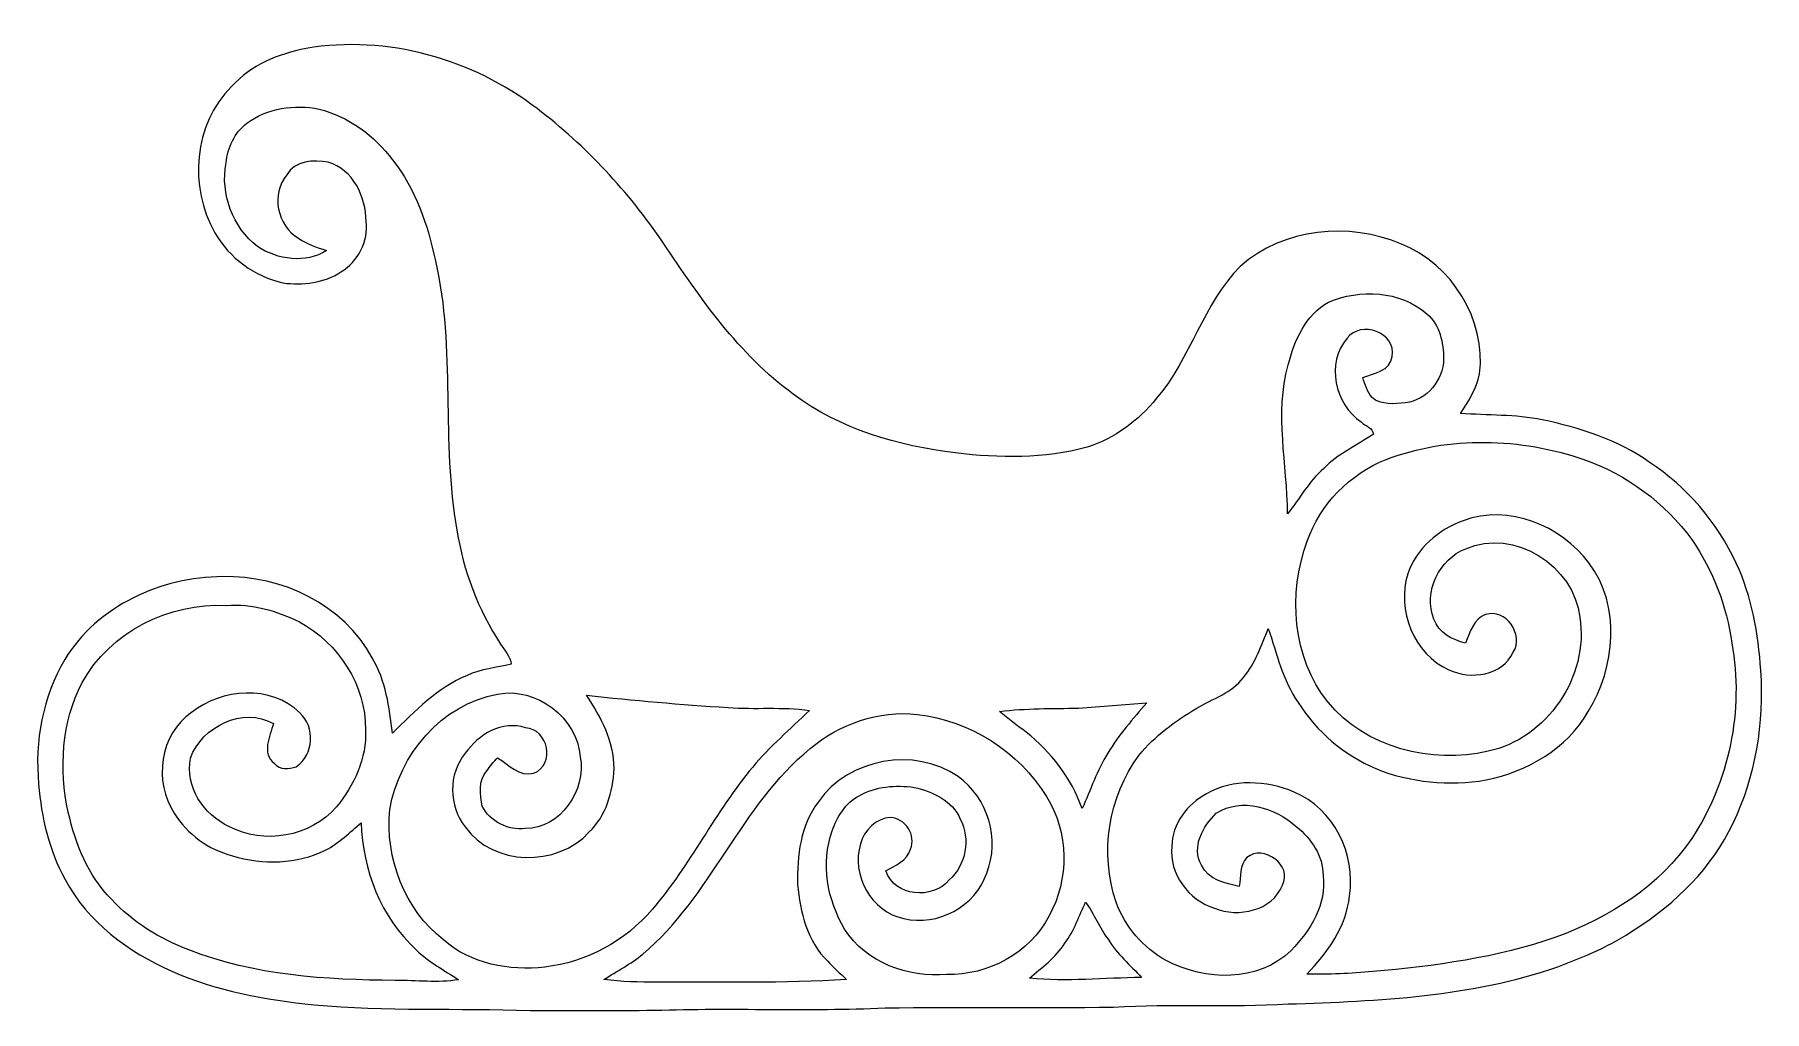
# Model space of a CAD drawing. Header units: centimetres. Extents: x -15.7 to 15.7, y -8.8 to 9.
import ezdxf

# ---------------------------------------------------------------- set-up
doc = ezdxf.new("R2010")
doc.units = ezdxf.units.CM
doc.header["$MEASUREMENT"] = 0
doc.layers.add('Layer 1', color=7, linetype='Continuous')

msp = doc.modelspace()

# ---------------------------------------------------------------- linework, layer by layer
at = {"layer": 'Layer 1', "color": 251, "lineweight": 9}
for points, knots in [([(-10.78864, 8.70748), (-9.31473, 8.95972), (-7.76851, 8.51733), (-6.58917, 7.61493), (-6.58917, 7.61493), (-5.69911, 6.93583), (-4.92618, 6.10469), (-4.3, 5.17723), (-4.3, 5.17723), (-3.62302, 4.17499), (-2.92557, 3.14594), (-1.93356, 2.42663), (-1.93356, 2.42663), (-1.08266, 1.78457), (-0.02574, 1.48541), (1.01813, 1.35595), (1.01813, 1.35595), (1.81117, 1.26387), (2.63032, 1.24658), (3.40643, 1.46107), (3.40643, 1.46107), (3.90667, 1.61771), (4.34165, 1.94544), (4.67079, 2.34937), (4.67079, 2.34937), (5.28568, 3.07821), (5.51675, 4.0614), (6.18985, 4.74685), (6.18985, 4.74685), (6.97125, 5.44711), (8.1714, 5.55576), (9.11897, 5.15324), (9.11897, 5.15324), (10.03548, 4.78847), (10.66413, 3.77882), (10.54066, 2.7921), (10.54066, 2.7921), (10.48492, 2.52752), (10.3424, 2.2968), (10.19423, 2.07561), (10.19423, 2.07561), (10.68883, 2.03575), (11.18977, 2.05833), (11.67872, 1.9599), (11.67872, 1.9599), (12.36205, 1.81526), (13.04609, 1.59619), (13.62288, 1.1912), (13.62288, 1.1912), (14.3108, 0.74458), (14.85795, 0.09512), (15.20579, -0.64572), (15.20579, -0.64572), (15.48837, -1.25637), (15.60761, -1.93018), (15.65206, -2.59799), (15.65206, -2.59799), (15.71697, -3.54484), (15.56033, -4.51604), (15.14653, -5.37364), (15.14653, -5.37364), (14.768, -6.17833), (14.11112, -6.82709), (13.36606, -7.29875), (13.36606, -7.29875), (12.93532, -7.59473), (12.4513, -7.7997), (11.96341, -7.97997), (11.96341, -7.97997), (10.39249, -8.52924), (8.70904, -8.60403), (7.06121, -8.6573), (7.06121, -8.6573), (6.00429, -8.71904), (4.94455, -8.65201), (3.88762, -8.71269), (3.88762, -8.71269), (2.50368, -8.73773), (1.11902, -8.70316), (-0.26528, -8.72891), (-0.26528, -8.72891), (-1.66016, -8.79241), (-3.05716, -8.72397), (-4.4524, -8.7716), (-4.4524, -8.7716), (-5.20734, -8.77548), (-5.96228, -8.78183), (-6.71723, -8.77372), (-6.71723, -8.77372), (-8.02533, -8.73456), (-9.3366, -8.78712), (-10.64223, -8.67423), (-10.64223, -8.67423), (-11.52312, -8.57193), (-12.41459, -8.43046), (-13.2281, -8.05969), (-13.2281, -8.05969), (-14.01691, -7.71538), (-14.75633, -7.16822), (-15.16626, -6.39529), (-15.16626, -6.39529), (-15.46153, -5.86612), (-15.59841, -5.26217), (-15.64815, -4.66244), (-15.64815, -4.66244), (-15.72153, -3.88386), (-15.57301, -3.07247), (-15.17225, -2.3962), (-15.17225, -2.3962), (-14.57994, -1.41971), (-13.42248, -0.89689), (-12.30558, -0.89054), (-12.30558, -0.89054), (-11.23278, -0.86514), (-10.10002, -1.39784), (-9.58531, -2.36762), (-9.58531, -2.36762), (-9.33802, -2.78037), (-9.27416, -3.26615), (-9.21666, -3.73499), (-9.21666, -3.73499), (-8.81061, -3.33459), (-8.3968, -2.90984), (-7.86199, -2.68548), (-7.86199, -2.68548), (-7.60976, -2.56765), (-7.32895, -2.54578), (-7.06154, -2.48439), (-7.06154, -2.48439), (-7.06613, -2.34011), (-7.1896, -2.23639), (-7.25133, -2.11609), (-7.25133, -2.11609), (-7.66514, -1.49591), (-7.92796, -0.78189), (-8.0472, -0.04741), (-8.0472, -0.04741), (-8.3386, 1.57114), (-8.0666, 3.24154), (-8.43526, 4.85021), (-8.43526, 4.85021), (-8.57884, 5.50108), (-8.79756, 6.15408), (-9.21454, 6.68359), (-9.21454, 6.68359), (-9.54439, 7.12351), (-10.0157, 7.47029), (-10.55228, 7.60646), (-10.55228, 7.60646), (-10.99572, 7.6936), (-11.49631, 7.62833), (-11.86179, 7.34717), (-11.86179, 7.34717), (-12.0918, 7.17995), (-12.21104, 6.90302), (-12.24102, 6.62644), (-12.24102, 6.62644), (-12.34933, 6.06694), (-12.12002, 5.45769), (-11.67023, 5.10809), (-11.67023, 5.10809), (-11.31251, 4.86961), (-10.7897, 4.78918), (-10.41787, 5.03718), (-10.41787, 5.03718), (-10.59355, 5.09398), (-10.7717, 5.15113), (-10.92481, 5.25731), (-10.92481, 5.25731), (-11.30863, 5.48203), (-11.43352, 6.06659), (-11.13718, 6.4109), (-11.13718, 6.4109), (-10.99219, 6.67548), (-10.64435, 6.68324), (-10.38541, 6.64373), (-10.38541, 6.64373), (-9.93174, 6.50685), (-9.69714, 6.01191), (-9.6982, 5.566), (-9.6982, 5.566), (-9.64634, 5.2044), (-9.84213, 4.83186), (-10.15293, 4.64842), (-10.15293, 4.64842), (-10.45879, 4.43993), (-10.84826, 4.40465), (-11.20703, 4.44593), (-11.20703, 4.44593), (-11.71962, 4.56516), (-12.18352, 4.89819), (-12.44387, 5.35715), (-12.44387, 5.35715), (-12.91871, 6.18336), (-12.83898, 7.33412), (-12.14189, 8.01392), (-12.14189, 8.01392), (-11.79582, 8.40586), (-11.2917, 8.60976), (-10.78864, 8.70748), (-10.78864, 8.70748), (-10.78864, 8.70748), (-10.78864, 8.70748), (-10.78864, 8.70748)], [0, 0, 0, 0, 0.01923077, 0.01923077, 0.01923077, 0.01923077, 0.03846154, 0.03846154, 0.03846154, 0.03846154, 0.05769231, 0.05769231, 0.05769231, 0.05769231, 0.07692308, 0.07692308, 0.07692308, 0.07692308, 0.09615385, 0.09615385, 0.09615385, 0.09615385, 0.11538462, 0.11538462, 0.11538462, 0.11538462, 0.13461538, 0.13461538, 0.13461538, 0.13461538, 0.15384615, 0.15384615, 0.15384615, 0.15384615, 0.17307692, 0.17307692, 0.17307692, 0.17307692, 0.19230769, 0.19230769, 0.19230769, 0.19230769, 0.21153846, 0.21153846, 0.21153846, 0.21153846, 0.23076923, 0.23076923, 0.23076923, 0.23076923, 0.25, 0.25, 0.25, 0.25, 0.26923077, 0.26923077, 0.26923077, 0.26923077, 0.28846154, 0.28846154, 0.28846154, 0.28846154, 0.30769231, 0.30769231, 0.30769231, 0.30769231, 0.32692308, 0.32692308, 0.32692308, 0.32692308, 0.34615385, 0.34615385, 0.34615385, 0.34615385, 0.36538462, 0.36538462, 0.36538462, 0.36538462, 0.38461538, 0.38461538, 0.38461538, 0.38461538, 0.40384615, 0.40384615, 0.40384615, 0.40384615, 0.42307692, 0.42307692, 0.42307692, 0.42307692, 0.44230769, 0.44230769, 0.44230769, 0.44230769, 0.46153846, 0.46153846, 0.46153846, 0.46153846, 0.48076923, 0.48076923, 0.48076923, 0.48076923, 0.5, 0.5, 0.5, 0.5, 0.51923077, 0.51923077, 0.51923077, 0.51923077, 0.53846154, 0.53846154, 0.53846154, 0.53846154, 0.55769231, 0.55769231, 0.55769231, 0.55769231, 0.57692308, 0.57692308, 0.57692308, 0.57692308, 0.59615385, 0.59615385, 0.59615385, 0.59615385, 0.61538462, 0.61538462, 0.61538462, 0.61538462, 0.63461538, 0.63461538, 0.63461538, 0.63461538, 0.65384615, 0.65384615, 0.65384615, 0.65384615, 0.67307692, 0.67307692, 0.67307692, 0.67307692, 0.69230769, 0.69230769, 0.69230769, 0.69230769, 0.71153846, 0.71153846, 0.71153846, 0.71153846, 0.73076923, 0.73076923, 0.73076923, 0.73076923, 0.75, 0.75, 0.75, 0.75, 0.76923077, 0.76923077, 0.76923077, 0.76923077, 0.78846154, 0.78846154, 0.78846154, 0.78846154, 0.80769231, 0.80769231, 0.80769231, 0.80769231, 0.82692308, 0.82692308, 0.82692308, 0.82692308, 0.84615385, 0.84615385, 0.84615385, 0.84615385, 0.86538462, 0.86538462, 0.86538462, 0.86538462, 0.88461538, 0.88461538, 0.88461538, 0.88461538, 0.90384615, 0.90384615, 0.90384615, 0.90384615, 0.92307692, 0.92307692, 0.92307692, 0.92307692, 0.94230769, 0.94230769, 0.94230769, 0.94230769, 0.96153846, 0.96153846, 0.96153846, 0.96153846, 1, 1, 1, 1]), ([(7.79499, 4.09844), (7.38189, 3.86772), (7.16881, 3.39818), (7.06262, 2.95544), (7.06262, 2.95544), (6.8125, 2.0682), (7.04851, 1.15169), (7.04957, 0.25069), (7.04957, 0.25069), (7.27112, 0.5241), (7.4401, 0.84124), (7.7075, 1.07619), (7.7075, 1.07619), (7.96962, 1.33795), (8.30758, 1.49564), (8.61273, 1.69779), (8.61273, 1.69779), (8.60179, 1.81068), (8.46139, 1.84736), (8.38872, 1.91968), (8.38872, 1.91968), (7.91317, 2.24283), (7.74207, 2.99248), (8.13189, 3.4398), (8.13189, 3.4398), (8.38095, 3.78059), (9.03465, 3.5414), (8.95034, 3.11137), (8.95034, 3.11137), (8.92811, 2.84996), (8.61202, 2.79775), (8.41588, 2.72896), (8.41588, 2.72896), (8.46245, 2.60407), (8.49525, 2.46614), (8.58592, 2.36418), (8.58592, 2.36418), (8.75137, 2.2206), (8.99302, 2.24671), (9.19411, 2.26823), (9.19411, 2.26823), (9.5811, 2.31515), (9.87885, 2.67745), (9.88767, 3.06163), (9.88767, 3.06163), (9.88485, 3.35761), (9.81958, 3.68851), (9.57934, 3.88642), (9.57934, 3.88642), (9.10133, 4.31046), (8.36367, 4.33833), (7.79499, 4.09844), (7.79499, 4.09844), (7.79499, 4.09844), (7.79499, 4.09844), (7.79499, 4.09844)], [0, 0, 0, 0, 0.06666667, 0.06666667, 0.06666667, 0.06666667, 0.13333333, 0.13333333, 0.13333333, 0.13333333, 0.2, 0.2, 0.2, 0.2, 0.26666667, 0.26666667, 0.26666667, 0.26666667, 0.33333333, 0.33333333, 0.33333333, 0.33333333, 0.4, 0.4, 0.4, 0.4, 0.46666667, 0.46666667, 0.46666667, 0.46666667, 0.53333333, 0.53333333, 0.53333333, 0.53333333, 0.6, 0.6, 0.6, 0.6, 0.66666667, 0.66666667, 0.66666667, 0.66666667, 0.73333333, 0.73333333, 0.73333333, 0.73333333, 0.8, 0.8, 0.8, 0.8, 0.86666667, 0.86666667, 0.86666667, 0.86666667, 1, 1, 1, 1]), ([(8.8438, 1.23847), (8.18022, 0.97883), (7.64577, 0.42179), (7.40517, -0.24814), (7.40517, -0.24814), (7.0591, -1.20099), (7.1353, -2.3581), (7.78194, -3.16808), (7.78194, -3.16808), (8.46456, -4.00804), (9.66612, -4.2952), (10.69412, -4.06554), (10.69412, -4.06554), (11.75951, -3.838), (12.53844, -2.70417), (12.36064, -1.62856), (12.36064, -1.62856), (12.26292, -0.69722), (11.16508, 0.00269), (10.29054, -0.3836), (10.29054, -0.3836), (9.80371, -0.57446), (9.51231, -1.16747), (9.71022, -1.66383), (9.71022, -1.66383), (9.79136, -1.91007), (10.04607, -2.04448), (10.28595, -2.09846), (10.28595, -2.09846), (10.3618, -1.90654), (10.43342, -1.6529), (10.64896, -1.58128), (10.64896, -1.58128), (11.01867, -1.45464), (11.35028, -1.95064), (11.15343, -2.26461), (11.15343, -2.26461), (10.95023, -2.69818), (10.38085, -2.76626), (9.98327, -2.58635), (9.98327, -2.58635), (9.34615, -2.29989), (9.02901, -1.49732), (9.23573, -0.84186), (9.23573, -0.84186), (9.39166, -0.3829), (9.79136, -0.03365), (10.24186, 0.12581), (10.24186, 0.12581), (11.06524, 0.43625), (12.0188, 0.03726), (12.52821, -0.64325), (12.52821, -0.64325), (13.11876, -1.41971), (13.00658, -2.5419), (12.51586, -3.34094), (12.51586, -3.34094), (12.13592, -4.02074), (11.4032, -4.43137), (10.65919, -4.58624), (10.65919, -4.58624), (9.98786, -4.70196), (9.28477, -4.6314), (8.65189, -4.38057), (8.65189, -4.38057), (8.07615, -4.13045), (7.57944, -3.70889), (7.24254, -3.17866), (7.24254, -3.17866), (6.96032, -2.77685), (6.85519, -2.28966), (6.70103, -1.83246), (6.70103, -1.83246), (6.57191, -2.13761), (6.46996, -2.46711), (6.24841, -2.72217), (6.24841, -2.72217), (6.03745, -3.00439), (5.69067, -3.10881), (5.39963, -3.28273), (5.39963, -3.28273), (5.01052, -3.5138), (4.63692, -3.78544), (4.35012, -4.13927), (4.35012, -4.13927), (3.79132, -4.89316), (3.63504, -5.91974), (3.93278, -6.80874), (3.93278, -6.80874), (4.10141, -7.25289), (4.42667, -7.63707), (4.844, -7.86743), (4.844, -7.86743), (5.54956, -8.24279), (6.51405, -8.26783), (7.11836, -7.68328), (7.11836, -7.68328), (7.46303, -7.32309), (7.76783, -6.84402), (7.6948, -6.32262), (7.6948, -6.32262), (7.70327, -5.9649), (7.47608, -5.64987), (7.20938, -5.43397), (7.20938, -5.43397), (6.8252, -5.08966), (6.22266, -4.89422), (5.75452, -5.19055), (5.75452, -5.19055), (5.51217, -5.42092), (5.30156, -5.80403), (5.48359, -6.13564), (5.48359, -6.13564), (5.60847, -6.39176), (5.91504, -6.47255), (6.17327, -6.52017), (6.17327, -6.52017), (6.20608, -6.34378), (6.17292, -6.13071), (6.31297, -5.99594), (6.31297, -5.99594), (6.6086, -5.74724), (7.15223, -6.13741), (6.95714, -6.49865), (6.95714, -6.49865), (6.76805, -6.9682), (6.15916, -7.09097), (5.72242, -6.91916), (5.72242, -6.91916), (5.25852, -6.77241), (4.88704, -6.29051), (4.94878, -5.79345), (4.94878, -5.79345), (4.94913, -5.38599), (5.22818, -5.02051), (5.57919, -4.83742), (5.57919, -4.83742), (6.05968, -4.5552), (6.66857, -4.59965), (7.16775, -4.80532), (7.16775, -4.80532), (7.88953, -5.10694), (8.30264, -5.93244), (8.17352, -6.69409), (8.17352, -6.69409), (8.12625, -7.25536), (7.77453, -7.72279), (7.39812, -8.11614), (7.39812, -8.11614), (7.79852, -8.11967), (8.19963, -8.10732), (8.59862, -8.06816), (8.59862, -8.06816), (9.72398, -7.96974), (10.8571, -7.8191), (11.92743, -7.44269), (11.92743, -7.44269), (12.89369, -7.0885), (13.81444, -6.51664), (14.39687, -5.64846), (14.39687, -5.64846), (15.07703, -4.61694), (15.3462, -3.31871), (15.12607, -2.10234), (15.12607, -2.10234), (15.03505, -1.42818), (14.78281, -0.77942), (14.39793, -0.21921), (14.39793, -0.21921), (13.91251, 0.45213), (13.21577, 0.96366), (12.43578, 1.23882), (12.43578, 1.23882), (11.28573, 1.63076), (9.98786, 1.67486), (8.8438, 1.23847), (8.8438, 1.23847), (8.8438, 1.23847), (8.8438, 1.23847), (8.8438, 1.23847)], [0, 0, 0, 0, 0.02173913, 0.02173913, 0.02173913, 0.02173913, 0.04347826, 0.04347826, 0.04347826, 0.04347826, 0.06521739, 0.06521739, 0.06521739, 0.06521739, 0.08695652, 0.08695652, 0.08695652, 0.08695652, 0.10869565, 0.10869565, 0.10869565, 0.10869565, 0.13043478, 0.13043478, 0.13043478, 0.13043478, 0.15217391, 0.15217391, 0.15217391, 0.15217391, 0.17391304, 0.17391304, 0.17391304, 0.17391304, 0.19565217, 0.19565217, 0.19565217, 0.19565217, 0.2173913, 0.2173913, 0.2173913, 0.2173913, 0.23913043, 0.23913043, 0.23913043, 0.23913043, 0.26086957, 0.26086957, 0.26086957, 0.26086957, 0.2826087, 0.2826087, 0.2826087, 0.2826087, 0.30434783, 0.30434783, 0.30434783, 0.30434783, 0.32608696, 0.32608696, 0.32608696, 0.32608696, 0.34782609, 0.34782609, 0.34782609, 0.34782609, 0.36956522, 0.36956522, 0.36956522, 0.36956522, 0.39130435, 0.39130435, 0.39130435, 0.39130435, 0.41304348, 0.41304348, 0.41304348, 0.41304348, 0.43478261, 0.43478261, 0.43478261, 0.43478261, 0.45652174, 0.45652174, 0.45652174, 0.45652174, 0.47826087, 0.47826087, 0.47826087, 0.47826087, 0.5, 0.5, 0.5, 0.5, 0.52173913, 0.52173913, 0.52173913, 0.52173913, 0.54347826, 0.54347826, 0.54347826, 0.54347826, 0.56521739, 0.56521739, 0.56521739, 0.56521739, 0.58695652, 0.58695652, 0.58695652, 0.58695652, 0.60869565, 0.60869565, 0.60869565, 0.60869565, 0.63043478, 0.63043478, 0.63043478, 0.63043478, 0.65217391, 0.65217391, 0.65217391, 0.65217391, 0.67391304, 0.67391304, 0.67391304, 0.67391304, 0.69565217, 0.69565217, 0.69565217, 0.69565217, 0.7173913, 0.7173913, 0.7173913, 0.7173913, 0.73913043, 0.73913043, 0.73913043, 0.73913043, 0.76086957, 0.76086957, 0.76086957, 0.76086957, 0.7826087, 0.7826087, 0.7826087, 0.7826087, 0.80434783, 0.80434783, 0.80434783, 0.80434783, 0.82608696, 0.82608696, 0.82608696, 0.82608696, 0.84782609, 0.84782609, 0.84782609, 0.84782609, 0.86956522, 0.86956522, 0.86956522, 0.86956522, 0.89130435, 0.89130435, 0.89130435, 0.89130435, 0.91304348, 0.91304348, 0.91304348, 0.91304348, 0.93478261, 0.93478261, 0.93478261, 0.93478261, 0.95652174, 0.95652174, 0.95652174, 0.95652174, 1, 1, 1, 1]), ([(-14.85758, -2.81706), (-15.22976, -3.53708), (-15.28267, -4.38834), (-15.10875, -5.17185), (-15.10875, -5.17185), (-14.98281, -5.75041), (-14.74716, -6.3265), (-14.32665, -6.75512), (-14.32665, -6.75512), (-13.93788, -7.16646), (-13.44576, -7.4769), (-12.91624, -7.67411), (-12.91624, -7.67411), (-11.72808, -8.14224), (-10.42916, -8.22091), (-9.16551, -8.22973), (-9.16551, -8.22973), (-8.78274, -8.22374), (-8.39504, -8.28124), (-8.01439, -8.21703), (-8.01439, -8.21703), (-8.27792, -8.04417), (-8.5612, -7.89459), (-8.78803, -7.6727), (-8.78803, -7.6727), (-9.42833, -7.08285), (-9.76241, -6.22454), (-9.78569, -5.36271), (-9.78569, -5.36271), (-9.9903, -5.54227), (-10.19033, -5.73171), (-10.43163, -5.86259), (-10.43163, -5.86259), (-10.9548, -6.1173), (-11.57498, -6.13459), (-12.12672, -5.96349), (-12.12672, -5.96349), (-12.55852, -5.8506), (-12.95081, -5.57437), (-13.18294, -5.19055), (-13.18294, -5.19055), (-13.56323, -4.6247), (-13.44717, -3.75157), (-12.86932, -3.35964), (-12.86932, -3.35964), (-12.31793, -2.92678), (-11.4247, -2.84881), (-10.90258, -3.36704), (-10.90258, -3.36704), (-10.61084, -3.62634), (-10.64788, -4.12834), (-10.96538, -4.346), (-10.96538, -4.346), (-11.09485, -4.3968), (-11.26771, -4.4028), (-11.36296, -4.28568), (-11.36296, -4.28568), (-11.60497, -4.10435), (-11.44233, -3.79214), (-11.38095, -3.56001), (-11.38095, -3.56001), (-11.93799, -3.25169), (-12.68058, -3.61222), (-12.88802, -4.18972), (-12.88802, -4.18972), (-12.99562, -4.70866), (-12.65095, -5.21701), (-12.19128, -5.43009), (-12.19128, -5.43009), (-11.5591, -5.77299), (-10.70679, -5.61988), (-10.23513, -5.07625), (-10.23513, -5.07625), (-9.91869, -4.68467), (-9.67809, -4.19078), (-9.70737, -3.67572), (-9.70737, -3.67572), (-9.69679, -2.86222), (-10.20444, -2.09881), (-10.90647, -1.71252), (-10.90647, -1.71252), (-11.31816, -1.51355), (-11.77289, -1.37879), (-12.23503, -1.41336), (-12.23503, -1.41336), (-13.27396, -1.3608), (-14.35134, -1.89349), (-14.85758, -2.81706), (-14.85758, -2.81706), (-14.85758, -2.81706), (-14.85758, -2.81706), (-14.85758, -2.81706)], [0, 0, 0, 0, 0.04166667, 0.04166667, 0.04166667, 0.04166667, 0.08333333, 0.08333333, 0.08333333, 0.08333333, 0.125, 0.125, 0.125, 0.125, 0.16666667, 0.16666667, 0.16666667, 0.16666667, 0.20833333, 0.20833333, 0.20833333, 0.20833333, 0.25, 0.25, 0.25, 0.25, 0.29166667, 0.29166667, 0.29166667, 0.29166667, 0.33333333, 0.33333333, 0.33333333, 0.33333333, 0.375, 0.375, 0.375, 0.375, 0.41666667, 0.41666667, 0.41666667, 0.41666667, 0.45833333, 0.45833333, 0.45833333, 0.45833333, 0.5, 0.5, 0.5, 0.5, 0.54166667, 0.54166667, 0.54166667, 0.54166667, 0.58333333, 0.58333333, 0.58333333, 0.58333333, 0.625, 0.625, 0.625, 0.625, 0.66666667, 0.66666667, 0.66666667, 0.66666667, 0.70833333, 0.70833333, 0.70833333, 0.70833333, 0.75, 0.75, 0.75, 0.75, 0.79166667, 0.79166667, 0.79166667, 0.79166667, 0.83333333, 0.83333333, 0.83333333, 0.83333333, 0.875, 0.875, 0.875, 0.875, 0.91666667, 0.91666667, 0.91666667, 0.91666667, 1, 1, 1, 1]), ([(-7.30954, -3.02661), (-8.32448, -3.20653), (-9.0953, -4.13187), (-9.26675, -5.12282), (-9.26675, -5.12282), (-9.35283, -6.00935), (-8.99688, -6.93857), (-8.29097, -7.49313), (-8.29097, -7.49313), (-7.79179, -7.92881), (-7.09153, -8.0611), (-6.44841, -7.98632), (-6.44841, -7.98632), (-5.69453, -7.90094), (-4.98262, -7.51465), (-4.49438, -6.93539), (-4.49438, -6.93539), (-3.80399, -6.13353), (-3.34926, -5.16127), (-2.6691, -4.35129), (-2.6691, -4.35129), (-2.36113, -3.97523), (-1.98401, -3.66444), (-1.64005, -3.32259), (-1.64005, -3.32259), (-2.12935, -3.2538), (-2.62677, -3.30637), (-3.11854, -3.27074), (-3.11854, -3.27074), (-3.97791, -3.21182), (-4.83657, -3.14515), (-5.69206, -3.04461), (-5.69206, -3.04461), (-5.42536, -3.44466), (-5.1897, -3.88598), (-5.19111, -4.38093), (-5.19111, -4.38093), (-5.20805, -4.79967), (-5.33293, -5.241), (-5.64584, -5.53698), (-5.64584, -5.53698), (-6.22158, -6.16986), (-7.38962, -6.15469), (-7.8948, -5.43961), (-7.8948, -5.43961), (-8.20101, -5.06496), (-8.20454, -4.47194), (-7.89339, -4.10082), (-7.89339, -4.10082), (-7.65527, -3.76074), (-7.22558, -3.49863), (-6.80013, -3.63762), (-6.80013, -3.63762), (-6.38738, -3.65738), (-6.25121, -4.30684), (-6.64844, -4.46559), (-6.64844, -4.46559), (-6.9109, -4.53227), (-7.10281, -4.30861), (-7.30566, -4.18267), (-7.30566, -4.18267), (-7.37692, -4.25675), (-7.44572, -4.3333), (-7.50145, -4.42079), (-7.50145, -4.42079), (-7.66232, -4.59471), (-7.6281, -4.85083), (-7.58683, -5.06179), (-7.58683, -5.06179), (-7.44854, -5.34577), (-7.11234, -5.50347), (-6.80331, -5.46995), (-6.80331, -5.46995), (-6.16619, -5.47136), (-5.69029, -4.77145), (-5.80353, -4.16856), (-5.80353, -4.16856), (-5.85822, -3.45277), (-6.60258, -2.8855), (-7.30954, -3.02661), (-7.30954, -3.02661), (-7.30954, -3.02661), (-7.30954, -3.02661), (-7.30954, -3.02661)], [0, 0, 0, 0, 0.04545455, 0.04545455, 0.04545455, 0.04545455, 0.09090909, 0.09090909, 0.09090909, 0.09090909, 0.13636364, 0.13636364, 0.13636364, 0.13636364, 0.18181818, 0.18181818, 0.18181818, 0.18181818, 0.22727273, 0.22727273, 0.22727273, 0.22727273, 0.27272727, 0.27272727, 0.27272727, 0.27272727, 0.31818182, 0.31818182, 0.31818182, 0.31818182, 0.36363636, 0.36363636, 0.36363636, 0.36363636, 0.40909091, 0.40909091, 0.40909091, 0.40909091, 0.45454545, 0.45454545, 0.45454545, 0.45454545, 0.5, 0.5, 0.5, 0.5, 0.54545455, 0.54545455, 0.54545455, 0.54545455, 0.59090909, 0.59090909, 0.59090909, 0.59090909, 0.63636364, 0.63636364, 0.63636364, 0.63636364, 0.68181818, 0.68181818, 0.68181818, 0.68181818, 0.72727273, 0.72727273, 0.72727273, 0.72727273, 0.77272727, 0.77272727, 0.77272727, 0.77272727, 0.81818182, 0.81818182, 0.81818182, 0.81818182, 0.86363636, 0.86363636, 0.86363636, 0.86363636, 0.90909091, 0.90909091, 0.90909091, 0.90909091, 1, 1, 1, 1]), ([(-1.6277, -4.01616), (-2.88642, -5.05226), (-3.42087, -6.70362), (-4.66865, -7.75031), (-4.66865, -7.75031), (-4.88525, -7.93199), (-5.14102, -8.05758), (-5.37491, -8.21456), (-5.37491, -8.21456), (-5.05247, -8.25125), (-4.72792, -8.26325), (-4.40301, -8.26395), (-4.40301, -8.26395), (-3.25754, -8.25654), (-2.11101, -8.28582), (-0.96695, -8.21209), (-0.96695, -8.21209), (-1.08125, -8.10203), (-1.19873, -7.9969), (-1.30668, -7.88154), (-1.30668, -7.88154), (-1.68133, -7.52135), (-1.80445, -6.98584), (-1.85454, -6.48701), (-1.85454, -6.48701), (-1.86336, -5.96807), (-1.80656, -5.40398), (-1.47425, -4.981), (-1.47425, -4.981), (-0.93379, -4.19043), (0.28012, -3.9777), (1.06258, -4.52557), (1.06258, -4.52557), (1.6055, -4.90339), (1.83128, -5.66927), (1.58328, -6.28205), (1.58328, -6.28205), (1.37937, -6.87859), (0.69075, -7.25924), (0.0748, -7.10261), (0.0748, -7.10261), (-0.50905, -6.98901), (-0.89181, -6.3085), (-0.70942, -5.74653), (-0.70942, -5.74653), (-0.6491, -5.49923), (-0.42897, -5.28404), (-0.16967, -5.26781), (-0.16967, -5.26781), (0.10373, -5.27839), (0.30517, -5.58743), (0.19792, -5.84531), (0.19792, -5.84531), (0.13619, -6.05274), (-0.08007, -6.14094), (-0.25152, -6.23971), (-0.25152, -6.23971), (-0.08959, -6.71138), (0.60079, -6.76571), (0.9003, -6.4034), (0.9003, -6.4034), (1.20757, -6.13317), (1.29118, -5.65798), (1.10244, -5.29744), (1.10244, -5.29744), (0.96274, -4.96301), (0.59797, -4.79932), (0.26671, -4.72065), (0.26671, -4.72065), (-0.07054, -4.67656), (-0.43637, -4.69878), (-0.73623, -4.87376), (-0.73623, -4.87376), (-0.98353, -5.00146), (-1.13875, -5.25652), (-1.22483, -5.51334), (-1.22483, -5.51334), (-1.43403, -6.0986), (-1.31691, -6.76994), (-0.99976, -7.29487), (-0.99976, -7.29487), (-0.61453, -7.90941), (0.15382, -8.1814), (0.85409, -8.12355), (0.85409, -8.12355), (1.60339, -8.13589), (2.37703, -7.74078), (2.71499, -7.05463), (2.71499, -7.05463), (3.08647, -6.3974), (3.07518, -5.53098), (2.67125, -4.88963), (2.67125, -4.88963), (2.16924, -4.07119), (1.27918, -3.50463), (0.32492, -3.39386), (0.32492, -3.39386), (-0.37817, -3.32118), (-1.09078, -3.56495), (-1.6277, -4.01616), (-1.6277, -4.01616), (-1.6277, -4.01616), (-1.6277, -4.01616), (-1.6277, -4.01616)], [0, 0, 0, 0, 0.03703704, 0.03703704, 0.03703704, 0.03703704, 0.07407407, 0.07407407, 0.07407407, 0.07407407, 0.11111111, 0.11111111, 0.11111111, 0.11111111, 0.14814815, 0.14814815, 0.14814815, 0.14814815, 0.18518519, 0.18518519, 0.18518519, 0.18518519, 0.22222222, 0.22222222, 0.22222222, 0.22222222, 0.25925926, 0.25925926, 0.25925926, 0.25925926, 0.2962963, 0.2962963, 0.2962963, 0.2962963, 0.33333333, 0.33333333, 0.33333333, 0.33333333, 0.37037037, 0.37037037, 0.37037037, 0.37037037, 0.40740741, 0.40740741, 0.40740741, 0.40740741, 0.44444444, 0.44444444, 0.44444444, 0.44444444, 0.48148148, 0.48148148, 0.48148148, 0.48148148, 0.51851852, 0.51851852, 0.51851852, 0.51851852, 0.55555556, 0.55555556, 0.55555556, 0.55555556, 0.59259259, 0.59259259, 0.59259259, 0.59259259, 0.62962963, 0.62962963, 0.62962963, 0.62962963, 0.66666667, 0.66666667, 0.66666667, 0.66666667, 0.7037037, 0.7037037, 0.7037037, 0.7037037, 0.74074074, 0.74074074, 0.74074074, 0.74074074, 0.77777778, 0.77777778, 0.77777778, 0.77777778, 0.81481481, 0.81481481, 0.81481481, 0.81481481, 0.85185185, 0.85185185, 0.85185185, 0.85185185, 0.88888889, 0.88888889, 0.88888889, 0.88888889, 0.92592593, 0.92592593, 0.92592593, 0.92592593, 1, 1, 1, 1]), ([(3.25121, -3.27956), (2.77285, -3.29261), (2.29307, -3.28026), (1.81788, -3.3427), (1.81788, -3.3427), (1.97275, -3.47288), (2.13397, -3.596), (2.29801, -3.71524), (2.29801, -3.71524), (2.75133, -4.07789), (3.12245, -4.55379), (3.31612, -5.10447), (3.31612, -5.10447), (3.47523, -4.77145), (3.58141, -4.41162), (3.78532, -4.10117), (3.78532, -4.10117), (3.98287, -3.76709), (4.23899, -3.47535), (4.49158, -3.18254), (4.49158, -3.18254), (4.07812, -3.215), (3.66502, -3.2531), (3.25121, -3.27956), (3.25121, -3.27956), (3.25121, -3.27956), (3.25121, -3.27956), (3.25121, -3.27956)], [0, 0, 0, 0, 0.125, 0.125, 0.125, 0.125, 0.25, 0.25, 0.25, 0.25, 0.375, 0.375, 0.375, 0.375, 0.5, 0.5, 0.5, 0.5, 0.625, 0.625, 0.625, 0.625, 0.75, 0.75, 0.75, 0.75, 1, 1, 1, 1]), ([(3.38068, -6.80627), (3.25968, -7.0578), (3.17501, -7.3298), (3.00074, -7.5531), (3.00074, -7.5531), (2.84093, -7.81416), (2.58446, -7.99055), (2.35939, -8.18952), (2.35939, -8.18952), (3.03743, -8.26007), (3.71935, -8.18176), (4.3988, -8.17682), (4.3988, -8.17682), (4.18819, -7.95139), (3.95112, -7.74678), (3.78743, -7.48184), (3.78743, -7.48184), (3.63362, -7.26735), (3.5292, -7.02323), (3.38068, -6.80627)], [0, 0, 0, 0, 0.16666667, 0.16666667, 0.16666667, 0.16666667, 0.33333333, 0.33333333, 0.33333333, 0.33333333, 0.5, 0.5, 0.5, 0.5, 0.66666667, 0.66666667, 0.66666667, 0.66666667, 1, 1, 1, 1])]:
    msp.add_open_spline(points, degree=3, knots=knots, dxfattribs=at)

doc.saveas('drawing.dxf')
